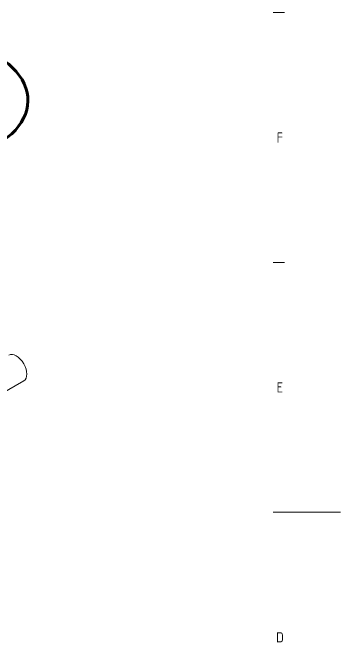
# Model space of a CAD drawing. Header units: millimetres. Extents: x 0 to 2102, y 0 to 1485.
# Drawn here: x 1859.1 to 2102.5, y 645.9 to 1113.7 of the extents above; entities that cross this region are included whole.
import ezdxf

# ---------------------------------------------------------------- set-up
doc = ezdxf.new("R2010")
doc.units = ezdxf.units.MM
doc.header["$LTSCALE"] = 2.5
doc.layers.get('0').update_dxf_attribs({"color": 3, "lineweight": 5})
for name, color, linetype, lineweight in [('가시적인 것(ISO)', 3, 'Continuous', 5), ('경계(ISO)', 7, 'Continuous', 5), ('스케치 형상(ISO)', 3, 'Continuous', 5)]:
    doc.layers.add(name, color=color, linetype=linetype, lineweight=lineweight)
doc.styles.add('문자 텍스트_PSTEK_POSCO', font='isocp.shx')

# ---------------------------------------------------------------- blocks, each defined once
blk = doc.blocks.new('경계 Default Border')
at = {"layer": '경계(ISO)'}
for p, q in [((821, 445.5), (824.4, 445.5)), ((821, 371.25), (824.4, 371.25))]:
    blk.add_line(p, q, dxfattribs=at)
at = {"layer": '경계(ISO)', "flags": 128}
blk.add_lwpolyline([(841, 297), (821, 297)], dxfattribs=at)
at = {"layer": '경계(ISO)', "color": 2, "char_height": 3, "attachment_point": 7, "style": '문자 텍스트_PSTEK_POSCO'}
for s, insert in [('F', (822.04, 406.87)), ('E', (822.04, 332.6)), ('D', (821.88, 258.35))]:
    blk.add_mtext(s, dxfattribs=dict(at, insert=insert))

msp = doc.modelspace()

# ---------------------------------------------------------------- linework, layer by layer
at = {"layer": '가시적인 것(ISO)'}
msp.add_line((1867.3688, 840.1694), (1849.6912, 829.9895), dxfattribs=at)
msp.add_ellipse((1861.8795, 849.7018), major_axis=(5.4894, -9.5324), ratio=0.57809312, start_param=0, end_param=3.14159265, dxfattribs=at)
at = {"layer": '스케치 형상(ISO)', "color": 1, "lineweight": 200}
msp.add_ellipse((1807.6453, 1048.6006), major_axis=(62.8928, 0), ratio=0.66943867, start_param=5.33919421, end_param=7.8219975, dxfattribs=at)

# ---------------------------------------------------------------- block references
at = {"xscale": 2.5, "yscale": 2.5, "zscale": 2.5}
msp.add_blockref('경계 Default Border', (0, 0), dxfattribs=at)

doc.saveas('drawing.dxf')
